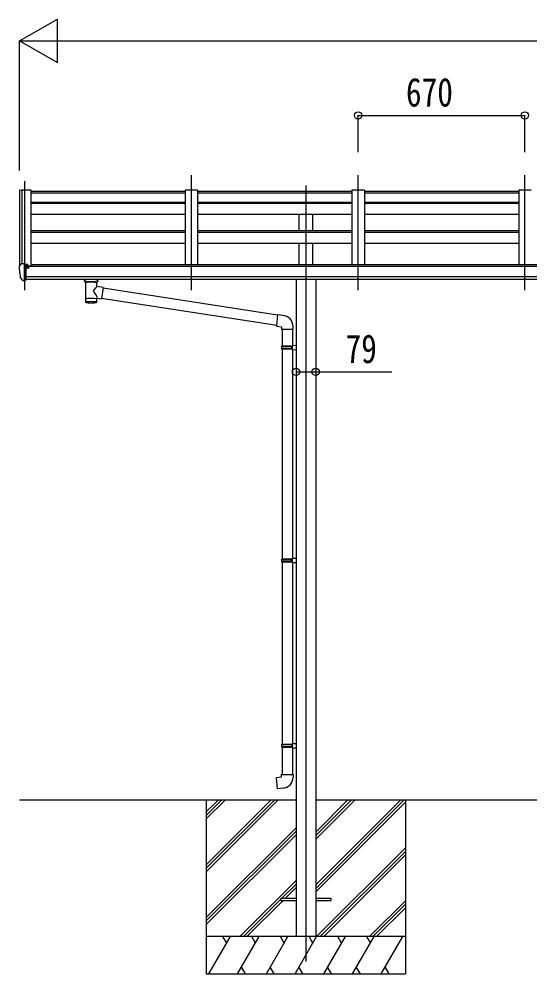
# Model space of a CAD drawing. Units: millimetres, scale not verified. Extents: x -14718 to 14718, y -10395 to 10395.
# Drawn here: x -2397 to -345, y -5038 to -1197 of the extents above; entities that cross this region are included whole.
import ezdxf
from ezdxf.enums import TextEntityAlignment as Align

# ---------------------------------------------------------------- set-up
doc = ezdxf.new("R2010")
doc.units = ezdxf.units.MM
doc.header["$LTSCALE"] = 40
for name, color, linetype in [('0-4_YKK_12', 2, 'Continuous'), ('0-5_YKK_13', 4, 'Continuous'), ('0-6_YKK_A1', 4, 'Continuous'), ('0-7_YKK_D', 6, 'Continuous')]:
    doc.layers.add(name, color=color, linetype=linetype)
doc.styles.add('ＭＳ ゴシック', font='')
doc.styles.get('ＭＳ ゴシック').set_extended_font_data('MS Gothic')

msp = doc.modelspace()

# ---------------------------------------------------------------- linework, layer by layer
at = {"layer": '0-4_YKK_12'}
for p, q in [((-1704.74, -2287.42), (-1704.74, -1824.59)), ((-1034.74, -2287.42), (-1034.74, -1824.59)), ((-364.74, -2287.42), (-364.74, -1824.59)), ((-2374.74, -1849.15), (-2374.74, -2287.42)), ((-1244.74, -1866.52), (-1244.74, -4987.52))]:
    msp.add_line(p, q, dxfattribs=at)
at = {"layer": '0-5_YKK_13'}
for p, q in [((-1729.74, -1890.28), (-2349.74, -1890.28)), ((-1059.74, -1890.28), (-1679.74, -1890.28)), ((-389.74, -1890.28), (-1009.74, -1890.28)), ((-2389.83, -2182.27), (-2393.9, -2188.08)), ((-2374.74, -2250.2), (-2374.74, -2181.7)), ((-2373.24, -2182.62), (-2374.74, -2182.62)), ((-2373.24, -2182.62), (-2373.24, -2188.79)), ((-2363.57, -2184.12), (-2373.24, -2183.39)), ((-2373.24, -2186.39), (-2359.24, -2186.44)), ((-2362.74, -2186.43), (-2362.74, -2184.53)), ((-2358.24, -2187.55), (-2358.24, -2191.51)), ((-2396.74, -2191.07), (-2396.74, -2191.7)), ((-2368.24, -2191.43), (-2374.74, -2191.04)), ((-2363.77, -2196.62), (-2363.24, -2196.62)), ((-2363.24, -2196.62), (-2362.94, -2196.62)), ((-2382.36, -2248.39), (-2392.11, -2233.01)), ((-2376.24, -2250.11), (-2379.95, -2249.88)), ((-2376.24, -2250.11), (-2374.74, -2250.2)), ((-2374.74, -2248), (-2374.24, -2248)), ((-2374.24, -2248), (-2373.74, -2247)), ((-2368.24, -2247), (-2373.74, -2247)), ((-2134.24, -2251.01), (-2134.24, -2244.89)), ((-2130.14, -2255.51), (-2130.16, -2335.8)), ((-2084.34, -2273.08), (-2084.34, -2255.5)), ((-2080.24, -2251.01), (-2080.24, -2244.89)), ((-2059.12, -2276.99), (-2084.34, -2273.08)), ((-2059.12, -2276.99), (-2066.14, -2322.25)), ((-1358.25, -2387.78), (-2059.43, -2279)), ((-2084.32, -2335.8), (-2084.34, -2319.17)), ((-2084.34, -2319.42), (-2066.14, -2322.25)), ((-1361.92, -2429.72), (-2065.87, -2320.51)), ((-1337.32, -2388.53), (-1358.16, -2386.71)), ((-1342.24, -2444.28), (-1296.24, -2444.28)), ((-1340.24, -2444.28), (-1340.24, -2511.75)), ((-1298.24, -2444.28), (-1298.24, -2509.19)), ((-1296.24, -2444.28), (-1296.24, -2433.36)), ((-1342.24, -2513.75), (-1341.24, -2511.75)), ((-1342.24, -2513.75), (-1298.24, -2513.75)), ((-1342.24, -2513.75), (-1342.24, -2521.75)), ((-1342.24, -2521.75), (-1298.24, -2521.75)), ((-1342.24, -2521.75), (-1341.24, -2523.75)), ((-1341.24, -2511.75), (-1298.24, -2511.75)), ((-1341.24, -2523.75), (-1298.24, -2523.75)), ((-1340.24, -2523.75), (-1340.24, -3367.94)), ((-1302.72, -2513.75), (-1303.15, -2511.75)), ((-1300.24, -2509.25), (-1284.24, -2508.78)), ((-1300.24, -2511.25), (-1300.24, -2509.25)), ((-1300.24, -2511.25), (-1298.24, -2511.25)), ((-1300.24, -2526.25), (-1300.24, -2524.25)), ((-1300.24, -2526.25), (-1284.24, -2526.72)), ((-1298.24, -2526.31), (-1298.24, -3365.38)), ((-1284.24, -2508.78), (-1284.24, -2526.72)), ((-1342.24, -3369.94), (-1341.24, -3367.94)), ((-1342.24, -3369.94), (-1298.24, -3369.94)), ((-1342.24, -3369.94), (-1342.24, -3377.94)), ((-1342.24, -3377.94), (-1298.24, -3377.94)), ((-1342.24, -3377.94), (-1341.24, -3379.94)), ((-1341.24, -3367.94), (-1298.24, -3367.94)), ((-1302.72, -3369.94), (-1303.15, -3367.94)), ((-1300.24, -3365.44), (-1284.24, -3364.97)), ((-1300.24, -3367.44), (-1300.24, -3365.44)), ((-1300.24, -3367.44), (-1298.24, -3367.44)), ((-1284.24, -3364.97), (-1284.24, -3382.91)), ((-1341.24, -3379.94), (-1298.24, -3379.94)), ((-1340.24, -3379.94), (-1340.24, -4113.1)), ((-1300.24, -3382.44), (-1300.24, -3380.44)), ((-1300.24, -3382.44), (-1284.24, -3382.91)), ((-1298.24, -3382.5), (-1298.24, -4110.54)), ((-1342.24, -4115.1), (-1341.24, -4113.1)), ((-1342.24, -4115.1), (-1298.24, -4115.1)), ((-1342.24, -4115.1), (-1342.24, -4123.1)), ((-1342.24, -4123.1), (-1298.24, -4123.1)), ((-1342.24, -4123.1), (-1341.24, -4125.1)), ((-1341.24, -4113.1), (-1298.24, -4113.1)), ((-1341.24, -4125.1), (-1298.24, -4125.1)), ((-1340.24, -4125.1), (-1340.24, -4235.1)), ((-1302.72, -4115.1), (-1303.15, -4113.1)), ((-1300.24, -4110.6), (-1284.24, -4110.13)), ((-1300.24, -4112.6), (-1300.24, -4110.6)), ((-1300.24, -4112.6), (-1298.24, -4112.6)), ((-1300.24, -4127.6), (-1300.24, -4125.6)), ((-1300.24, -4127.6), (-1284.24, -4128.07)), ((-1298.24, -4127.66), (-1298.24, -4235.1)), ((-1284.24, -4110.13), (-1284.24, -4128.07)), ((-1342.24, -4235.1), (-1296.24, -4235.1)), ((-1342.24, -4245.1), (-1342.24, -4235.1)), ((-1296.24, -4235.1), (-1296.24, -4246.02)), ((-1344.74, -4732.99), (-1284.24, -4732.99)), ((-1344.74, -4732.99), (-1344.74, -4741.99)), ((-1344.74, -4741.99), (-1284.24, -4741.99)), ((-1205.24, -4732.99), (-1144.74, -4732.99)), ((-1205.24, -4741.99), (-1144.74, -4741.99)), ((-1144.74, -4732.99), (-1144.74, -4741.99))]:
    msp.add_line(p, q, dxfattribs=at)
for points in [[(-2374.74, -2181.7), (-2386.74, -2181.7), (-2389.07, -2181.84)], [(-2368.24, -2247), (-2368.24, -2188.79), (-2373.24, -2188.79)], [(-2363.57, -2184.12), (-2363.4, -2184.13), (-2363.24, -2184.17), (-2363.1, -2184.21), (-2362.97, -2184.26), (-2362.87, -2184.32), (-2362.8, -2184.39), (-2362.76, -2184.46), (-2362.74, -2184.53)], [(-2362.94, -2195.43), (-2362.94, -2196.62), (-2358.24, -2196.62)], [(-2358.24, -2195), (-2358.24, -2196.62), (-2357.77, -2196.62)], [(-2374.74, -2236.31), (-2371.58, -2235.9), (-2368.24, -2235.47)], [(-2134.2, -2251.07), (-2134.23, -2250.71), (-2133.98, -2249.75), (-2133.46, -2248.87), (-2132.66, -2248.03), (-2131.54, -2247.23), (-2130.14, -2246.51)], [(-2134.2, -2250.95), (-2134.23, -2251.31), (-2133.98, -2252.27), (-2133.46, -2253.15), (-2132.66, -2253.99), (-2131.54, -2254.78), (-2130.14, -2255.51)], [(-2084.34, -2246.52), (-2084.11, -2246.61), (-2082.75, -2247.35), (-2081.64, -2248.2), (-2080.88, -2249.06), (-2080.42, -2249.96), (-2080.25, -2250.85)], [(-2084.34, -2255.5), (-2084.11, -2255.4), (-2082.75, -2254.67), (-2081.64, -2253.82), (-2080.88, -2252.96), (-2080.42, -2252.06), (-2080.25, -2251.17)], [(-1358.16, -2386.71), (-1362.16, -2432.54), (-1342.24, -2434.28), (-1342.24, -2444.28)], [(-1302.72, -2513.75), (-1302.72, -2521.75), (-1303.15, -2523.75)], [(-1300.24, -2524.25), (-1298.24, -2524.25), (-1298.24, -2511.25)], [(-1302.72, -3369.94), (-1302.72, -3377.94), (-1303.15, -3379.94)], [(-1300.24, -3380.44), (-1298.24, -3380.44), (-1298.24, -3367.44)], [(-1302.72, -4115.1), (-1302.72, -4123.1), (-1303.15, -4125.1)], [(-1300.24, -4125.6), (-1298.24, -4125.6), (-1298.24, -4112.6)], [(-1337.32, -4290.85), (-1358.16, -4292.67), (-1362.16, -4246.84), (-1342.24, -4245.1)]]:
    msp.add_lwpolyline(points, dxfattribs=at)
for centre, radius, start, end in [((-2393.74, -2191.07), 3, 93, 180), ((-2389.01, -2182.84), 1, 93.5, 145), ((-2204.25, -2191.7), 192.49, 180.0008, 192.1233), ((-2360.74, -2196.62), 2.5, 151.64236, 180), ((-2360.74, -2196.62), 2.5, 0, 151.64236), ((-2389.51, -2231.51), 3, 191.83348, 210), ((-2379.77, -2246.89), 3, 210, 266.5), ((-2117.17, -2296.23), 51.38, 92.46126, 104.61963), ((-2097.29, -2296.23), 51.38, 75.38037, 87.53874), ((-1341.24, -2433.36), 45, 0, 85), ((-1341.24, -4246.02), 45, 275, 0)]:
    msp.add_arc(centre, radius, start, end, dxfattribs=at)
for centre, major_axis, ratio, start_param, end_param in [((-2359.24, -2187.55), (-0.02, 1.1), 0.906239, 4.6917496, 6.2625459), ((-2107.24, -2256.7), (-22.91, -0.42), 0.072511, 4.711586, 6.2823824), ((-2107.22, -2255.07), (-22.91, -0.42), 0.072511, 4.711586, 6.2823824), ((-2107.27, -2255.08), (22.92, -0.42), 0.07247, 0.0008089, 1.5716053), ((-2107.27, -2256.7), (22.92, -0.42), 0.07247, 0.0008089, 1.5716053), ((-2096.24, -2251.01), (16, 0), 0.361356, 0, 0.0194874), ((-2096.24, -2251.01), (16, 0), 0.361356, 6.2636979, 6.2831853), ((-2107.24, -2292.63), (-22.81, 26.62), 0.234429, 3.1563334, 4.5976381), ((-2104.69, -2295.28), (20.32, 22.25), 0.045535, 4.9756507, 6.2441899), ((-2107.24, -2335.8), (22.92, 0), 0.101955, 6.2829723, 9.4248207), ((-2107.24, -2335.8), (22.92, 0), 0.101955, 3.1415499, 6.2833984), ((-2107.24, -2323.36), (22.91, 0), 0.122865, 6.2831853, 9.424778)]:
    msp.add_ellipse(centre, major_axis=major_axis, ratio=ratio, start_param=start_param, end_param=end_param, dxfattribs=at)
at = {"layer": '0-6_YKK_A1'}
for p, q in [((-2394.73, -1885.5), (-2394.74, -2188.24)), ((-2393.79, -1884.62), (-2385.96, -1884.2)), ((-2385.74, -1884.28), (-2385.74, -2181.7)), ((-2385.66, -1884.4), (-2385.04, -1886.02)), ((-2349.74, -1884.19), (-2349.74, -2191.51)), ((-1729.74, -1897.35), (-2349.74, -1897.35)), ((-1729.74, -1884.79), (-1729.74, -2184.98)), ((-1679.74, -1884.79), (-1729.74, -1884.79)), ((-1679.74, -1884.79), (-1679.74, -2184.98)), ((-1059.74, -1897.35), (-1679.74, -1897.35)), ((-1059.74, -1884.79), (-1059.74, -2184.98)), ((-1009.74, -1884.79), (-1059.74, -1884.79)), ((-1009.74, -1884.79), (-1009.74, -2184.98)), ((-389.74, -1897.35), (-1009.74, -1897.35)), ((-389.74, -1884.79), (-389.74, -2184.98)), ((-339.74, -1884.79), (-389.74, -1884.79)), ((-1729.74, -1934.88), (-2349.74, -1934.88)), ((-1729.74, -1938.59), (-2349.74, -1938.59)), ((-1059.74, -1934.88), (-1679.74, -1934.88)), ((-1059.74, -1938.59), (-1679.74, -1938.59)), ((-389.74, -1934.88), (-1009.74, -1934.88)), ((-389.74, -1938.59), (-1009.74, -1938.59)), ((-1729.74, -1983.1), (-2349.74, -1983.1)), ((-1059.74, -1983.1), (-1679.74, -1983.1)), ((-1272.24, -2048.97), (-1272.24, -1983.1)), ((-1217.24, -2048.97), (-1217.24, -1983.1)), ((-389.74, -1983.1), (-1009.74, -1983.1)), ((-1729.74, -2048.97), (-2349.74, -2048.97)), ((-1729.74, -2055.77), (-2349.74, -2055.77)), ((-1059.74, -2048.97), (-1679.74, -2048.97)), ((-1059.74, -2055.77), (-1679.74, -2055.77)), ((-389.74, -2048.97), (-1009.74, -2048.97)), ((-389.74, -2055.77), (-1009.74, -2055.77)), ((-1729.74, -2099.32), (-2349.74, -2099.32)), ((-1059.74, -2099.32), (-1679.74, -2099.32)), ((-1272.24, -2184.98), (-1272.24, -2099.32)), ((-1217.24, -2184.98), (-1217.24, -2099.32)), ((-389.74, -2099.32), (-1009.74, -2099.32)), ((-2344.74, -2191.51), (-2344.74, -2184.98)), ((2955.26, -2184.98), (-2344.74, -2184.98)), ((2978.76, -2191.51), (-2368.24, -2191.51)), ((-2368.24, -2232.91), (2978.76, -2232.91)), ((2978.76, -2244.75), (-2368.24, -2244.68)), ((-1284.24, -2244.7), (-1284.24, -4887.52)), ((-1205.24, -2244.7), (-1205.24, -4887.52)), ((-2394.74, -4337.5), (-1284.24, -4337.5)), ((-1644.74, -4337.5), (-1644.74, -5037.5)), ((-1644.74, -4598.23), (-1384.01, -4337.5)), ((-1644.74, -4612.37), (-1369.87, -4337.5)), ((-1644.74, -4626.51), (-1355.73, -4337.5)), ((-1644.74, -4414.38), (-1567.86, -4337.5)), ((-1644.74, -4400.24), (-1582, -4337.5)), ((-1644.74, -4386.1), (-1596.14, -4337.5)), ((-1205.24, -4337.5), (1810.06, -4337.5)), ((-1205.24, -4679.23), (-863.51, -4337.5)), ((-1205.24, -4693.37), (-849.37, -4337.5)), ((-1205.24, -4495.38), (-1047.36, -4337.5)), ((-1205.24, -4481.24), (-1061.5, -4337.5)), ((-1205.24, -4467.1), (-1075.64, -4337.5)), ((-844.74, -4337.5), (-844.74, -5037.5)), ((-1205.24, -4707.51), (-844.74, -4347.01)), ((-1644.74, -4810.36), (-1284.24, -4449.86)), ((-1644.74, -4824.5), (-1284.24, -4464)), ((-1644.74, -4838.64), (-1284.24, -4478.15)), ((-1201.38, -4887.5), (-844.74, -4530.86)), ((-1187.24, -4887.5), (-844.74, -4545)), ((-1173.1, -4887.5), (-844.74, -4559.14)), ((-1509.75, -4887.5), (-1284.24, -4661.99)), ((-1341.1, -4732.99), (-1284.24, -4676.13)), ((-1326.95, -4732.99), (-1284.24, -4690.28)), ((-1495.61, -4887.5), (-1344.74, -4736.63)), ((-1481.46, -4887.5), (-1335.95, -4741.99)), ((-989.25, -4887.5), (-844.74, -4742.99)), ((-975.11, -4887.5), (-844.74, -4757.13)), ((-960.96, -4887.5), (-844.74, -4771.28)), ((-844.74, -4887.5), (-1644.74, -4887.5)), ((-1634.45, -5037.5), (-1547.85, -4887.5)), ((-1562.85, -4913.48), (-1577.85, -4887.5)), ((-1518.98, -5037.5), (-1432.38, -4887.5)), ((-1447.38, -4913.48), (-1462.38, -4887.5)), ((-1403.51, -5037.5), (-1316.91, -4887.5)), ((-1331.91, -4913.48), (-1346.91, -4887.5)), ((-1288.04, -5037.5), (-1201.44, -4887.5)), ((-1216.44, -4913.48), (-1231.44, -4887.5)), ((-1172.57, -5037.5), (-1085.97, -4887.5)), ((-1100.97, -4913.48), (-1115.97, -4887.5)), ((-1057.1, -5037.5), (-970.5, -4887.5)), ((-1000.5, -4887.5), (-985.5, -4913.48)), ((-941.63, -5037.5), (-855.03, -4887.5)), ((-1503.98, -5011.52), (-1488.98, -5037.5)), ((-1388.51, -5011.52), (-1373.51, -5037.5)), ((-1273.04, -5011.52), (-1258.04, -5037.5)), ((-1157.57, -5011.52), (-1142.57, -5037.5)), ((-1042.1, -5011.52), (-1027.1, -5037.5)), ((-926.63, -5011.52), (-911.63, -5037.5)), ((-1644.74, -5037.5), (-844.74, -5037.5))]:
    msp.add_line(p, q, dxfattribs=at)
msp.add_lwpolyline([(-2385.04, -2181.7), (-2385.04, -1884.19), (-2349.74, -1884.19)], dxfattribs=at)
msp.add_circle((-2360.77, -2196.42), 3, dxfattribs=at)
for centre, radius, start, end in [((-2393.74, -1885.61), 1, 93, 173.32986), ((-2385.94, -1884.5), 0.301, 21.06327, 92.86679)]:
    msp.add_arc(centre, radius, start, end, dxfattribs=at)
at = {"layer": '0-7_YKK_D'}
for p, q in [((-2394.74, -1284.36), (-2243.19, -1196.86)), ((-2243.19, -1371.86), (-2243.19, -1196.86)), ((-2394.74, -1805.45), (-2394.74, -1283.36)), ((-2394.74, -1284.36), (-2243.19, -1371.86)), ((-2394.74, -1284.36), (-2091.63, -1284.36)), ((-2219.74, -1284.36), (2830.26, -1284.36)), ((-1034.74, -1731.46), (-1034.74, -1583.36)), ((-1034.74, -1584.36), (-364.74, -1584.36)), ((-364.74, -1732.46), (-364.74, -1583.36)), ((-1284.24, -2616.08), (-1284.24, -2615.08)), ((-1205.24, -2616.08), (-1205.24, -2615.08))]:
    msp.add_line(p, q, dxfattribs=at)
msp.add_lwpolyline([(-1284.24, -2616.08), (-1205.24, -2616.08), (-899.44, -2616.08)], dxfattribs=at)
for centre in [(-1034.74, -1584.36), (-364.74, -1584.36), (-1284.24, -2616.08), (-1205.24, -2616.08)]:
    msp.add_circle(centre, 14.88, dxfattribs=at)

# ---------------------------------------------------------------- texts
at = {"layer": '0-7_YKK_D', "style": 'ＭＳ ゴシック', "width": 0.8}
for s, p in [('670', (-842.54, -1583.36)), ('79', (-1085.24, -2615.08))]:
    msp.add_text(s, height=115.5, dxfattribs=at).set_placement(p, align=Align.BOTTOM_LEFT)

doc.saveas('drawing.dxf')
